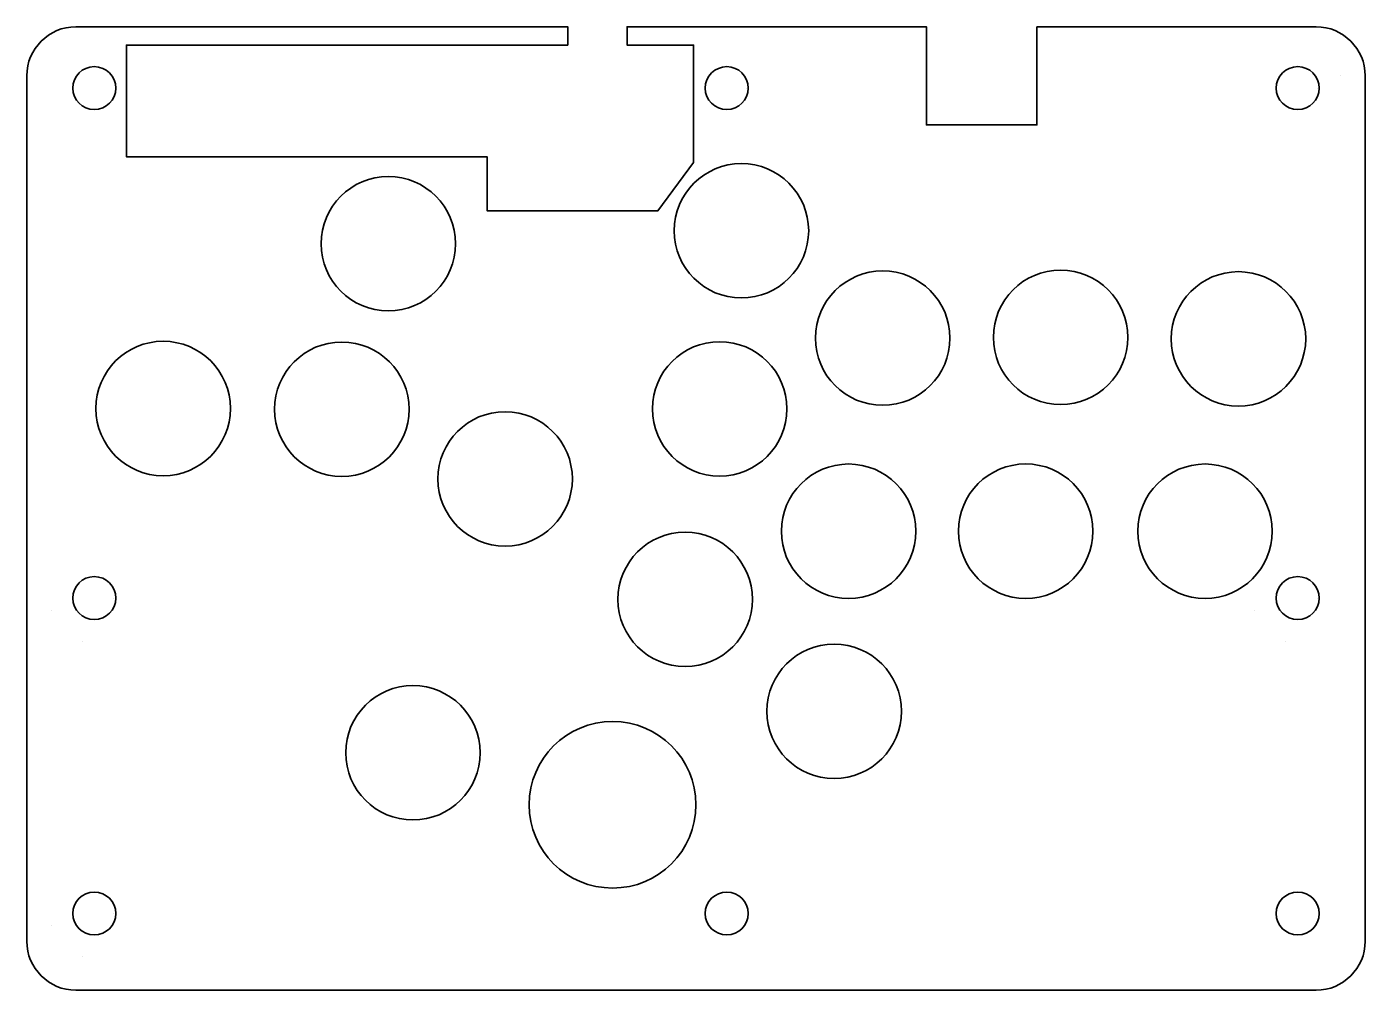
# Model space of a CAD drawing. Header units: millimetres. Extents: x 255 to 531, y -741 to 202.
# Drawn here: x 276.8 to 494.8, y -190.9 to -33.9 of the extents above; entities that cross this region are included whole.
import ezdxf

# ---------------------------------------------------------------- set-up
doc = ezdxf.new("R2010")
doc.units = ezdxf.units.MM
doc.header["$MEASUREMENT"] = 0
doc.layers.add('Layer 1', color=7, linetype='Continuous')

msp = doc.modelspace()

# ---------------------------------------------------------------- linework, layer by layer
at = {"layer": 'Layer 1', "color": 250, "lineweight": 35}
for points, knots in [([(441.329, -33.8565), (441.329, -33.8565), (486.7999, -33.8561), (486.7999, -33.8561), (491.2, -33.8561), (494.8, -37.4563), (494.8, -41.8562), (494.8, -41.8562), (494.8, -182.856), (494.8, -182.856), (494.8, -187.2561), (491.2, -190.8561), (486.7999, -190.8561), (486.7999, -190.8561), (284.8001, -190.8561), (284.8001, -190.8561), (280.4, -190.8561), (276.8, -187.2561), (276.8, -182.856), (276.8, -182.856), (276.8, -41.8562), (276.8, -41.8562), (276.8, -37.4561), (280.4, -33.8561), (284.8001, -33.8561), (284.8001, -33.8561), (364.9051, -33.8561), (364.9051, -33.8561), (364.9051, -33.8561), (364.9051, -36.8405), (364.9051, -36.8405), (364.9051, -36.8405), (293.0271, -36.8405), (293.0271, -36.8405), (293.0271, -36.8405), (293.0271, -55.0444), (293.0271, -55.0444), (293.0271, -55.0444), (351.7829, -55.0444), (351.7829, -55.0444), (351.7829, -55.0444), (351.7829, -63.8436), (351.7829, -63.8436), (351.7829, -63.8436), (376.5028, -63.8436), (376.5028, -63.8436), (376.5028, -63.8436), (379.6076, -63.8436), (379.6076, -63.8436), (379.6076, -63.8436), (385.395, -55.9501), (385.395, -55.9501), (385.395, -55.9501), (385.395, -36.8386), (385.395, -36.8386), (385.395, -36.8386), (374.5772, -36.8386), (374.5772, -36.8386), (374.5772, -36.8386), (374.5772, -33.8565), (374.5772, -33.8565), (374.5772, -33.8565), (423.329, -33.8561), (423.329, -33.8561), (423.329, -33.8561), (423.329, -49.8565), (423.329, -49.8565), (423.329, -49.8565), (441.329, -49.8565), (441.329, -49.8565), (441.329, -49.8565), (441.329, -33.8565), (441.329, -33.8565)], [0, 0, 0, 0, 0.04166667, 0.04166667, 0.04166667, 0.08333333, 0.08333333, 0.08333333, 0.125, 0.125, 0.125, 0.16666667, 0.16666667, 0.16666667, 0.20833333, 0.20833333, 0.20833333, 0.25, 0.25, 0.25, 0.29166667, 0.29166667, 0.29166667, 0.33333333, 0.33333333, 0.33333333, 0.375, 0.375, 0.375, 0.41666667, 0.41666667, 0.41666667, 0.45833333, 0.45833333, 0.45833333, 0.5, 0.5, 0.5, 0.54166667, 0.54166667, 0.54166667, 0.58333333, 0.58333333, 0.58333333, 0.625, 0.625, 0.625, 0.66666667, 0.66666667, 0.66666667, 0.70833333, 0.70833333, 0.70833333, 0.75, 0.75, 0.75, 0.79166667, 0.79166667, 0.79166667, 0.83333333, 0.83333333, 0.83333333, 0.875, 0.875, 0.875, 0.91666667, 0.91666667, 0.91666667, 0.95833333, 0.95833333, 0.95833333, 1, 1, 1, 1]), ([(291.3, -43.8565), (291.3, -41.9235), (289.733, -40.3565), (287.8, -40.3565), (285.867, -40.3565), (284.3, -41.9235), (284.3, -43.8565), (284.3, -45.7895), (285.867, -47.3565), (287.8, -47.3565), (289.733, -47.3565), (291.3, -45.7895), (291.3, -43.8565)], [0, 0, 0, 0, 0.25, 0.25, 0.25, 0.5, 0.5, 0.5, 0.75, 0.75, 0.75, 1, 1, 1, 1]), ([(394.3, -43.8566), (394.3, -41.9235), (392.733, -40.3566), (390.8, -40.3566), (388.867, -40.3565), (387.3, -41.9235), (387.3, -43.8565), (387.3, -45.7896), (388.867, -47.3565), (390.8, -47.3565), (392.733, -47.3566), (394.3, -45.7896), (394.3, -43.8566)], [0, 0, 0, 0, 0.25, 0.25, 0.25, 0.5, 0.5, 0.5, 0.75, 0.75, 0.75, 1, 1, 1, 1]), ([(487.3, -43.8565), (487.3, -41.9235), (485.733, -40.3565), (483.8, -40.3565), (481.867, -40.3565), (480.3, -41.9235), (480.3, -43.8565), (480.3, -45.7895), (481.867, -47.3565), (483.8, -47.3565), (485.733, -47.3565), (487.3, -45.7895), (487.3, -43.8565)], [0, 0, 0, 0, 0.25, 0.25, 0.25, 0.5, 0.5, 0.5, 0.75, 0.75, 0.75, 1, 1, 1, 1]), ([(404.1508, -67.1026), (404.1508, -61.0551), (399.2483, -56.1526), (393.2008, -56.1526), (387.1533, -56.1526), (382.2508, -61.0551), (382.2508, -67.1026), (382.2508, -73.1501), (387.1532, -78.0526), (393.2008, -78.0526), (399.2483, -78.0526), (404.1508, -73.1502), (404.1508, -67.1026)], [0, 0, 0, 0, 0.25, 0.25, 0.25, 0.5, 0.5, 0.5, 0.75, 0.75, 0.75, 1, 1, 1, 1]), ([(346.6418, -69.2115), (346.6418, -63.164), (341.7393, -58.2615), (335.6918, -58.2615), (329.6443, -58.2615), (324.7418, -63.164), (324.7418, -69.2115), (324.7418, -75.259), (329.6442, -80.1615), (335.6918, -80.1615), (341.7393, -80.1615), (346.6418, -75.2591), (346.6418, -69.2115)], [0, 0, 0, 0, 0.25, 0.25, 0.25, 0.5, 0.5, 0.5, 0.75, 0.75, 0.75, 1, 1, 1, 1]), ([(427.162, -84.5913), (427.162, -78.5438), (422.2595, -73.6413), (416.212, -73.6413), (410.1645, -73.6413), (405.262, -78.5438), (405.262, -84.5913), (405.262, -90.6388), (410.1644, -95.5413), (416.212, -95.5413), (422.2595, -95.5413), (427.162, -90.6389), (427.162, -84.5913)], [0, 0, 0, 0, 0.25, 0.25, 0.25, 0.5, 0.5, 0.5, 0.75, 0.75, 0.75, 1, 1, 1, 1]), ([(456.1318, -84.4714), (456.1318, -78.4239), (451.2293, -73.5214), (445.1818, -73.5214), (439.1343, -73.5214), (434.2318, -78.4239), (434.2318, -84.4714), (434.2318, -90.5189), (439.1342, -95.4214), (445.1818, -95.4214), (451.2293, -95.4214), (456.1318, -90.519), (456.1318, -84.4714)], [0, 0, 0, 0, 0.25, 0.25, 0.25, 0.5, 0.5, 0.5, 0.75, 0.75, 0.75, 1, 1, 1, 1]), ([(485.101, -84.7137), (485.101, -78.6662), (480.1985, -73.7637), (474.151, -73.7637), (468.1035, -73.7637), (463.201, -78.6662), (463.201, -84.7137), (463.201, -90.7612), (468.1034, -95.6637), (474.151, -95.6637), (480.1985, -95.6637), (485.101, -90.7613), (485.101, -84.7137)], [0, 0, 0, 0, 0.25, 0.25, 0.25, 0.5, 0.5, 0.5, 0.75, 0.75, 0.75, 1, 1, 1, 1]), ([(309.9669, -96.0614), (309.9669, -90.0139), (305.0644, -85.1114), (299.0169, -85.1114), (292.9694, -85.1114), (288.0669, -90.0139), (288.0669, -96.0614), (288.0669, -102.1089), (292.9693, -107.0114), (299.0169, -107.0114), (305.0644, -107.0114), (309.9669, -102.109), (309.9669, -96.0614)], [0, 0, 0, 0, 0.25, 0.25, 0.25, 0.5, 0.5, 0.5, 0.75, 0.75, 0.75, 1, 1, 1, 1]), ([(339.0619, -96.1813), (339.0619, -90.1338), (334.1594, -85.2313), (328.1119, -85.2313), (322.0644, -85.2313), (317.1619, -90.1338), (317.1619, -96.1813), (317.1619, -102.2288), (322.0643, -107.1313), (328.1119, -107.1313), (334.1594, -107.1313), (339.0619, -102.2289), (339.0619, -96.1813)], [0, 0, 0, 0, 0.25, 0.25, 0.25, 0.5, 0.5, 0.5, 0.75, 0.75, 0.75, 1, 1, 1, 1]), ([(400.6019, -96.1214), (400.6019, -90.0739), (395.6994, -85.1714), (389.6519, -85.1714), (383.6044, -85.1714), (378.7019, -90.0739), (378.7019, -96.1214), (378.7019, -102.1689), (383.6043, -107.0714), (389.6519, -107.0714), (395.6994, -107.0714), (400.6019, -102.169), (400.6019, -96.1214)], [0, 0, 0, 0, 0.25, 0.25, 0.25, 0.5, 0.5, 0.5, 0.75, 0.75, 0.75, 1, 1, 1, 1]), ([(365.6619, -107.5313), (365.6619, -101.4838), (360.7594, -96.5813), (354.7119, -96.5813), (348.6644, -96.5813), (343.7619, -101.4838), (343.7619, -107.5313), (343.7619, -113.5788), (348.6643, -118.4813), (354.7119, -118.4813), (360.7594, -118.4813), (365.6619, -113.5789), (365.6619, -107.5313)], [0, 0, 0, 0, 0.25, 0.25, 0.25, 0.5, 0.5, 0.5, 0.75, 0.75, 0.75, 1, 1, 1, 1]), ([(421.6003, -116.0538), (421.6003, -110.0063), (416.6978, -105.1038), (410.6503, -105.1038), (404.6028, -105.1038), (399.7003, -110.0063), (399.7003, -116.0538), (399.7003, -122.1013), (404.6027, -127.0038), (410.6503, -127.0038), (416.6978, -127.0038), (421.6003, -122.1014), (421.6003, -116.0538)], [0, 0, 0, 0, 0.25, 0.25, 0.25, 0.5, 0.5, 0.5, 0.75, 0.75, 0.75, 1, 1, 1, 1]), ([(450.4518, -116.0512), (450.4518, -110.0037), (445.5493, -105.1012), (439.5018, -105.1012), (433.4543, -105.1012), (428.5518, -110.0037), (428.5518, -116.0512), (428.5518, -122.0987), (433.4542, -127.0012), (439.5018, -127.0012), (445.5493, -127.0012), (450.4518, -122.0988), (450.4518, -116.0512)], [0, 0, 0, 0, 0.25, 0.25, 0.25, 0.5, 0.5, 0.5, 0.75, 0.75, 0.75, 1, 1, 1, 1]), ([(479.6603, -116.0538), (479.6603, -110.0063), (474.7578, -105.1038), (468.7103, -105.1038), (462.6628, -105.1038), (457.7603, -110.0063), (457.7603, -116.0538), (457.7603, -122.1013), (462.6627, -127.0038), (468.7103, -127.0038), (474.7578, -127.0038), (479.6603, -122.1014), (479.6603, -116.0538)], [0, 0, 0, 0, 0.25, 0.25, 0.25, 0.5, 0.5, 0.5, 0.75, 0.75, 0.75, 1, 1, 1, 1]), ([(394.9902, -127.164), (394.9902, -121.1165), (390.0877, -116.214), (384.0402, -116.214), (377.9927, -116.214), (373.0902, -121.1165), (373.0902, -127.164), (373.0902, -133.2115), (377.9926, -138.114), (384.0402, -138.114), (390.0877, -138.114), (394.9902, -133.2116), (394.9902, -127.164)], [0, 0, 0, 0, 0.25, 0.25, 0.25, 0.5, 0.5, 0.5, 0.75, 0.75, 0.75, 1, 1, 1, 1]), ([(291.3, -126.9527), (291.3, -125.0197), (289.733, -123.4527), (287.8, -123.4527), (285.867, -123.4527), (284.3, -125.0197), (284.3, -126.9527), (284.3, -128.8857), (285.867, -130.4527), (287.8, -130.4527), (289.733, -130.4527), (291.3, -128.8857), (291.3, -126.9527)], [0, 0, 0, 0, 0.25, 0.25, 0.25, 0.5, 0.5, 0.5, 0.75, 0.75, 0.75, 1, 1, 1, 1]), ([(487.3, -126.9526), (487.3, -125.0196), (485.733, -123.4526), (483.8, -123.4526), (481.867, -123.4526), (480.3, -125.0196), (480.3, -126.9526), (480.3, -128.8856), (481.867, -130.4526), (483.8, -130.4526), (485.733, -130.4526), (487.3, -128.8856), (487.3, -126.9526)], [0, 0, 0, 0, 0.25, 0.25, 0.25, 0.5, 0.5, 0.5, 0.75, 0.75, 0.75, 1, 1, 1, 1]), ([(419.25, -145.4049), (419.25, -139.3574), (414.3475, -134.4549), (408.3, -134.4549), (402.2525, -134.4549), (397.35, -139.3574), (397.35, -145.4049), (397.35, -151.4524), (402.2524, -156.3549), (408.3, -156.3549), (414.3475, -156.3549), (419.25, -151.4525), (419.25, -145.4049)], [0, 0, 0, 0, 0.25, 0.25, 0.25, 0.5, 0.5, 0.5, 0.75, 0.75, 0.75, 1, 1, 1, 1]), ([(350.6418, -152.1615), (350.6418, -146.114), (345.7393, -141.2115), (339.6918, -141.2115), (333.6443, -141.2115), (328.7418, -146.114), (328.7418, -152.1615), (328.7418, -158.209), (333.6442, -163.1115), (339.6918, -163.1115), (345.7393, -163.1115), (350.6418, -158.2091), (350.6418, -152.1615)], [0, 0, 0, 0, 0.25, 0.25, 0.25, 0.5, 0.5, 0.5, 0.75, 0.75, 0.75, 1, 1, 1, 1]), ([(385.7862, -160.6337), (385.7862, -153.1364), (379.7085, -147.0587), (372.2112, -147.0587), (364.714, -147.0587), (358.6362, -153.1364), (358.6362, -160.6337), (358.6362, -168.1309), (364.7139, -174.2087), (372.2111, -174.2087), (379.7084, -174.2087), (385.7862, -168.131), (385.7862, -160.6337)], [0, 0, 0, 0, 0.25, 0.25, 0.25, 0.5, 0.5, 0.5, 0.75, 0.75, 0.75, 1, 1, 1, 1]), ([(291.3, -178.3527), (291.3, -176.4197), (289.733, -174.8527), (287.8, -174.8527), (285.867, -174.8527), (284.3, -176.4197), (284.3, -178.3527), (284.3, -180.2857), (285.867, -181.8527), (287.8, -181.8527), (289.733, -181.8527), (291.3, -180.2857), (291.3, -178.3527)], [0, 0, 0, 0, 0.25, 0.25, 0.25, 0.5, 0.5, 0.5, 0.75, 0.75, 0.75, 1, 1, 1, 1]), ([(394.3, -178.3528), (394.3, -176.4197), (392.733, -174.8529), (390.8, -174.8529), (388.867, -174.8528), (387.3001, -176.4197), (387.3001, -178.3527), (387.3001, -180.2858), (388.867, -181.8526), (390.8, -181.8526), (392.733, -181.8528), (394.3, -180.2858), (394.3, -178.3528)], [0, 0, 0, 0, 0.25, 0.25, 0.25, 0.5, 0.5, 0.5, 0.75, 0.75, 0.75, 1, 1, 1, 1]), ([(487.3, -178.3527), (487.3, -176.4197), (485.733, -174.8527), (483.8, -174.8527), (481.867, -174.8527), (480.3, -176.4197), (480.3, -178.3527), (480.3, -180.2857), (481.867, -181.8527), (483.8, -181.8527), (485.733, -181.8527), (487.3, -180.2857), (487.3, -178.3527)], [0, 0, 0, 0, 0.25, 0.25, 0.25, 0.5, 0.5, 0.5, 0.75, 0.75, 0.75, 1, 1, 1, 1])]:
    msp.add_open_spline(points, degree=3, knots=knots, dxfattribs=at)
for points in [[(490.8, -41.8566), (490.8, -41.8566), (490.8, -41.8566), (490.8, -41.8566)], [(490.8, -41.8566), (490.8, -41.8566), (490.8, -41.8566), (490.8, -41.8566)], [(490.8, -41.8566), (490.8, -41.8566), (490.8, -41.8566), (490.8, -41.8566)], [(490.8, -41.8566), (490.8, -41.8566), (490.8, -41.8566), (490.8, -41.8566)], [(394, -43.8566), (394, -43.8566), (394, -43.8566), (394, -43.8566)], [(394, -43.8566), (394, -43.8566), (394, -43.8566), (394, -43.8566)], [(394, -43.8566), (394, -43.8566), (394, -43.8566), (394, -43.8566)], [(394, -43.8566), (394, -43.8566), (394, -43.8566), (394, -43.8566)], [(487, -43.8566), (487, -43.8566), (487, -43.8566), (487, -43.8566)], [(487, -43.8566), (487, -43.8566), (487, -43.8566), (487, -43.8566)], [(487, -43.8566), (487, -43.8566), (487, -43.8566), (487, -43.8566)], [(487, -43.8566), (487, -43.8566), (487, -43.8566), (487, -43.8566)], [(291, -126.9528), (291, -126.9528), (291, -126.9528), (291, -126.9528)], [(291, -126.9528), (291, -126.9528), (291, -126.9528), (291, -126.9528)], [(291, -126.9528), (291, -126.9528), (291, -126.9528), (291, -126.9528)], [(291, -126.9528), (291, -126.9528), (291, -126.9528), (291, -126.9528)], [(487, -126.9527), (487, -126.9527), (487, -126.9527), (487, -126.9527)], [(487, -126.9527), (487, -126.9527), (487, -126.9527), (487, -126.9527)], [(487, -126.9527), (487, -126.9527), (487, -126.9527), (487, -126.9527)], [(487, -126.9527), (487, -126.9527), (487, -126.9527), (487, -126.9527)], [(280.8, -128.9528), (280.8, -128.9528), (280.8, -128.9528), (280.8, -128.9528)], [(280.8, -128.9528), (280.8, -128.9528), (280.8, -128.9528), (280.8, -128.9528)], [(280.8, -128.9528), (280.8, -128.9528), (280.8, -128.9528), (280.8, -128.9528)], [(280.8, -128.9528), (280.8, -128.9528), (280.8, -128.9528), (280.8, -128.9528)], [(476.8, -128.9527), (476.8, -128.9527), (476.8, -128.9527), (476.8, -128.9527)], [(476.8, -128.9527), (476.8, -128.9527), (476.8, -128.9527), (476.8, -128.9527)], [(476.8, -128.9527), (476.8, -128.9527), (476.8, -128.9527), (476.8, -128.9527)], [(476.8, -128.9527), (476.8, -128.9527), (476.8, -128.9527), (476.8, -128.9527)], [(285.8, -133.9528), (285.8, -133.9528), (285.8, -133.9528), (285.8, -133.9528)], [(285.8, -133.9528), (285.8, -133.9528), (285.8, -133.9528), (285.8, -133.9528)], [(285.8, -133.9528), (285.8, -133.9528), (285.8, -133.9528), (285.8, -133.9528)], [(285.8, -133.9528), (285.8, -133.9528), (285.8, -133.9528), (285.8, -133.9528)], [(481.8, -133.9527), (481.8, -133.9527), (481.8, -133.9527), (481.8, -133.9527)], [(481.8, -133.9527), (481.8, -133.9527), (481.8, -133.9527), (481.8, -133.9527)], [(481.8, -133.9527), (481.8, -133.9527), (481.8, -133.9527), (481.8, -133.9527)], [(481.8, -133.9527), (481.8, -133.9527), (481.8, -133.9527), (481.8, -133.9527)], [(291, -178.3528), (291, -178.3528), (291, -178.3528), (291, -178.3528)], [(291, -178.3528), (291, -178.3528), (291, -178.3528), (291, -178.3528)], [(291, -178.3528), (291, -178.3528), (291, -178.3528), (291, -178.3528)], [(291, -178.3528), (291, -178.3528), (291, -178.3528), (291, -178.3528)], [(280.8, -180.3528), (280.8, -180.3528), (280.8, -180.3528), (280.8, -180.3528)], [(280.8, -180.3528), (280.8, -180.3528), (280.8, -180.3528), (280.8, -180.3528)], [(280.8, -180.3528), (280.8, -180.3528), (280.8, -180.3528), (280.8, -180.3528)], [(280.8, -180.3528), (280.8, -180.3528), (280.8, -180.3528), (280.8, -180.3528)], [(285.8, -185.3528), (285.8, -185.3528), (285.8, -185.3528), (285.8, -185.3528)], [(285.8, -185.3528), (285.8, -185.3528), (285.8, -185.3528), (285.8, -185.3528)], [(285.8, -185.3528), (285.8, -185.3528), (285.8, -185.3528), (285.8, -185.3528)], [(285.8, -185.3528), (285.8, -185.3528), (285.8, -185.3528), (285.8, -185.3528)]]:
    msp.add_open_spline(points, degree=3, dxfattribs=at)

doc.saveas('drawing.dxf')
